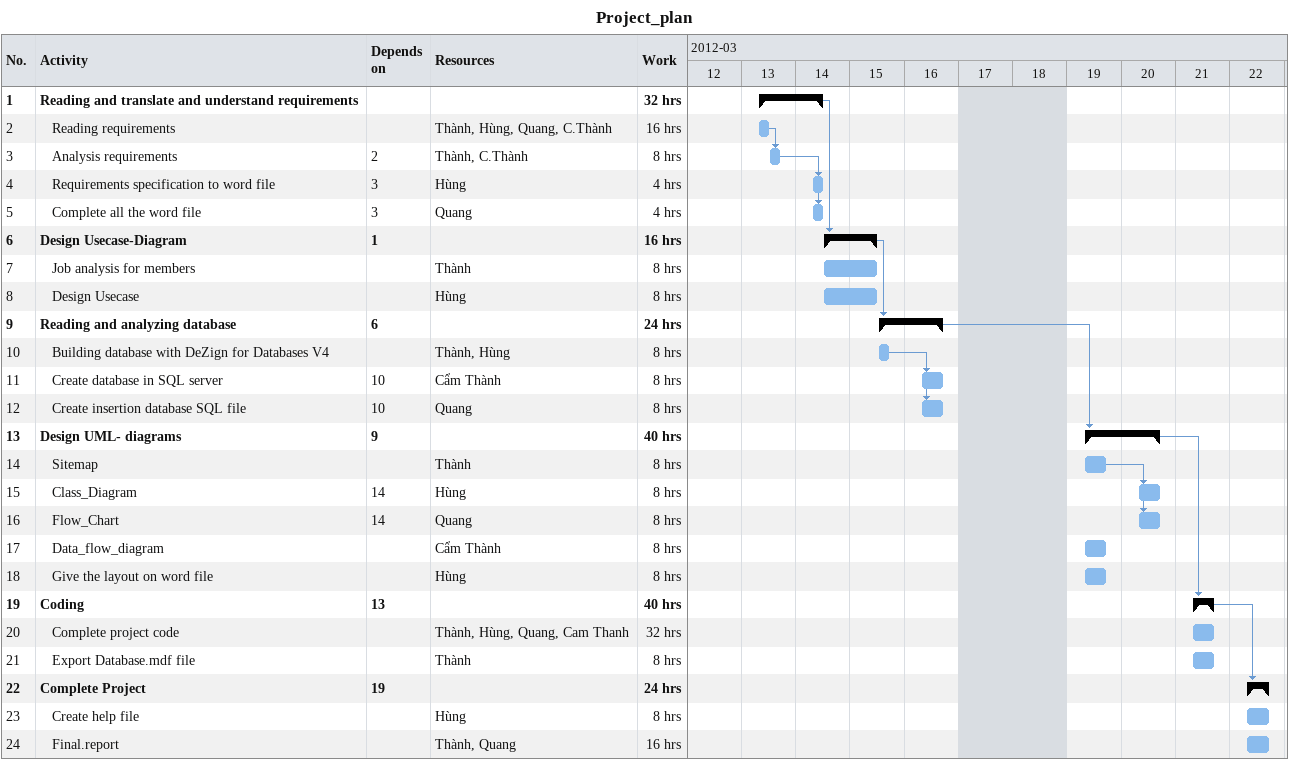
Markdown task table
Project_plan

| ID | Level | Task | Start | Finish | Predecessors | Resources | Work (h) |
|---|---|---|---|---|---|---|---|
| 1 | 1 | **Reading and translate and understand requirements** | 2012-03-13 | 2012-03-14 |  |  | 32 |
| 2 | 2 | Reading requirements | 2012-03-13 | 2012-03-13 |  | Thành, Hùng, Quang, C.Thành | 16 |
| 3 | 2 | Analysis requirements | 2012-03-13 | 2012-03-13 | 2 | Thành, C.Thành | 8 |
| 4 | 2 | Requirements specification to word file | 2012-03-14 | 2012-03-14 | 3 | Hùng | 4 |
| 5 | 2 | Complete all the word file | 2012-03-14 | 2012-03-14 | 3 | Quang | 4 |
| 6 | 1 | **Design Usecase-Diagram** | 2012-03-14 | 2012-03-15 | 1 |  | 16 |
| 7 | 2 | Job analysis for members | 2012-03-14 | 2012-03-15 |  | Thành | 8 |
| 8 | 2 | Design Usecase | 2012-03-14 | 2012-03-15 |  | Hùng | 8 |
| 9 | 1 | **Reading and analyzing database** | 2012-03-15 | 2012-03-16 | 6 |  | 24 |
| 10 | 2 | Building database with DeZign for Databases V4 | 2012-03-15 | 2012-03-15 |  | Thành, Hùng | 8 |
| 11 | 2 | Create database in SQL server | 2012-03-16 | 2012-03-16 | 10 | Cẩm Thành | 8 |
| 12 | 2 | Create insertion database SQL file | 2012-03-16 | 2012-03-16 | 10 | Quang | 8 |
| 13 | 1 | **Design UML- diagrams** | 2012-03-19 | 2012-03-20 | 9 |  | 40 |
| 14 | 2 | Sitemap | 2012-03-19 | 2012-03-19 |  | Thành | 8 |
| 15 | 2 | Class_Diagram | 2012-03-20 | 2012-03-20 | 14 | Hùng | 8 |
| 16 | 2 | Flow_Chart | 2012-03-20 | 2012-03-20 | 14 | Quang | 8 |
| 17 | 2 | Data_flow_diagram | 2012-03-19 | 2012-03-19 |  | Cẩm Thành | 8 |
| 18 | 2 | Give the layout on word file | 2012-03-19 | 2012-03-19 |  | Hùng | 8 |
| 19 | 1 | **Coding** | 2012-03-21 | 2012-03-21 | 13 |  | 40 |
| 20 | 2 | Complete project code | 2012-03-21 | 2012-03-21 |  | Thành, Hùng, Quang, Cam Thanh | 32 |
| 21 | 2 | Export Database.mdf file | 2012-03-21 | 2012-03-21 |  | Thành | 8 |
| 22 | 1 | **Complete Project** | 2012-03-22 | 2012-03-22 | 19 |  | 24 |
| 23 | 2 | Create help file | 2012-03-22 | 2012-03-22 |  | Hùng | 8 |
| 24 | 2 | Final.report | 2012-03-22 | 2012-03-22 |  | Thành, Quang | 16 |
